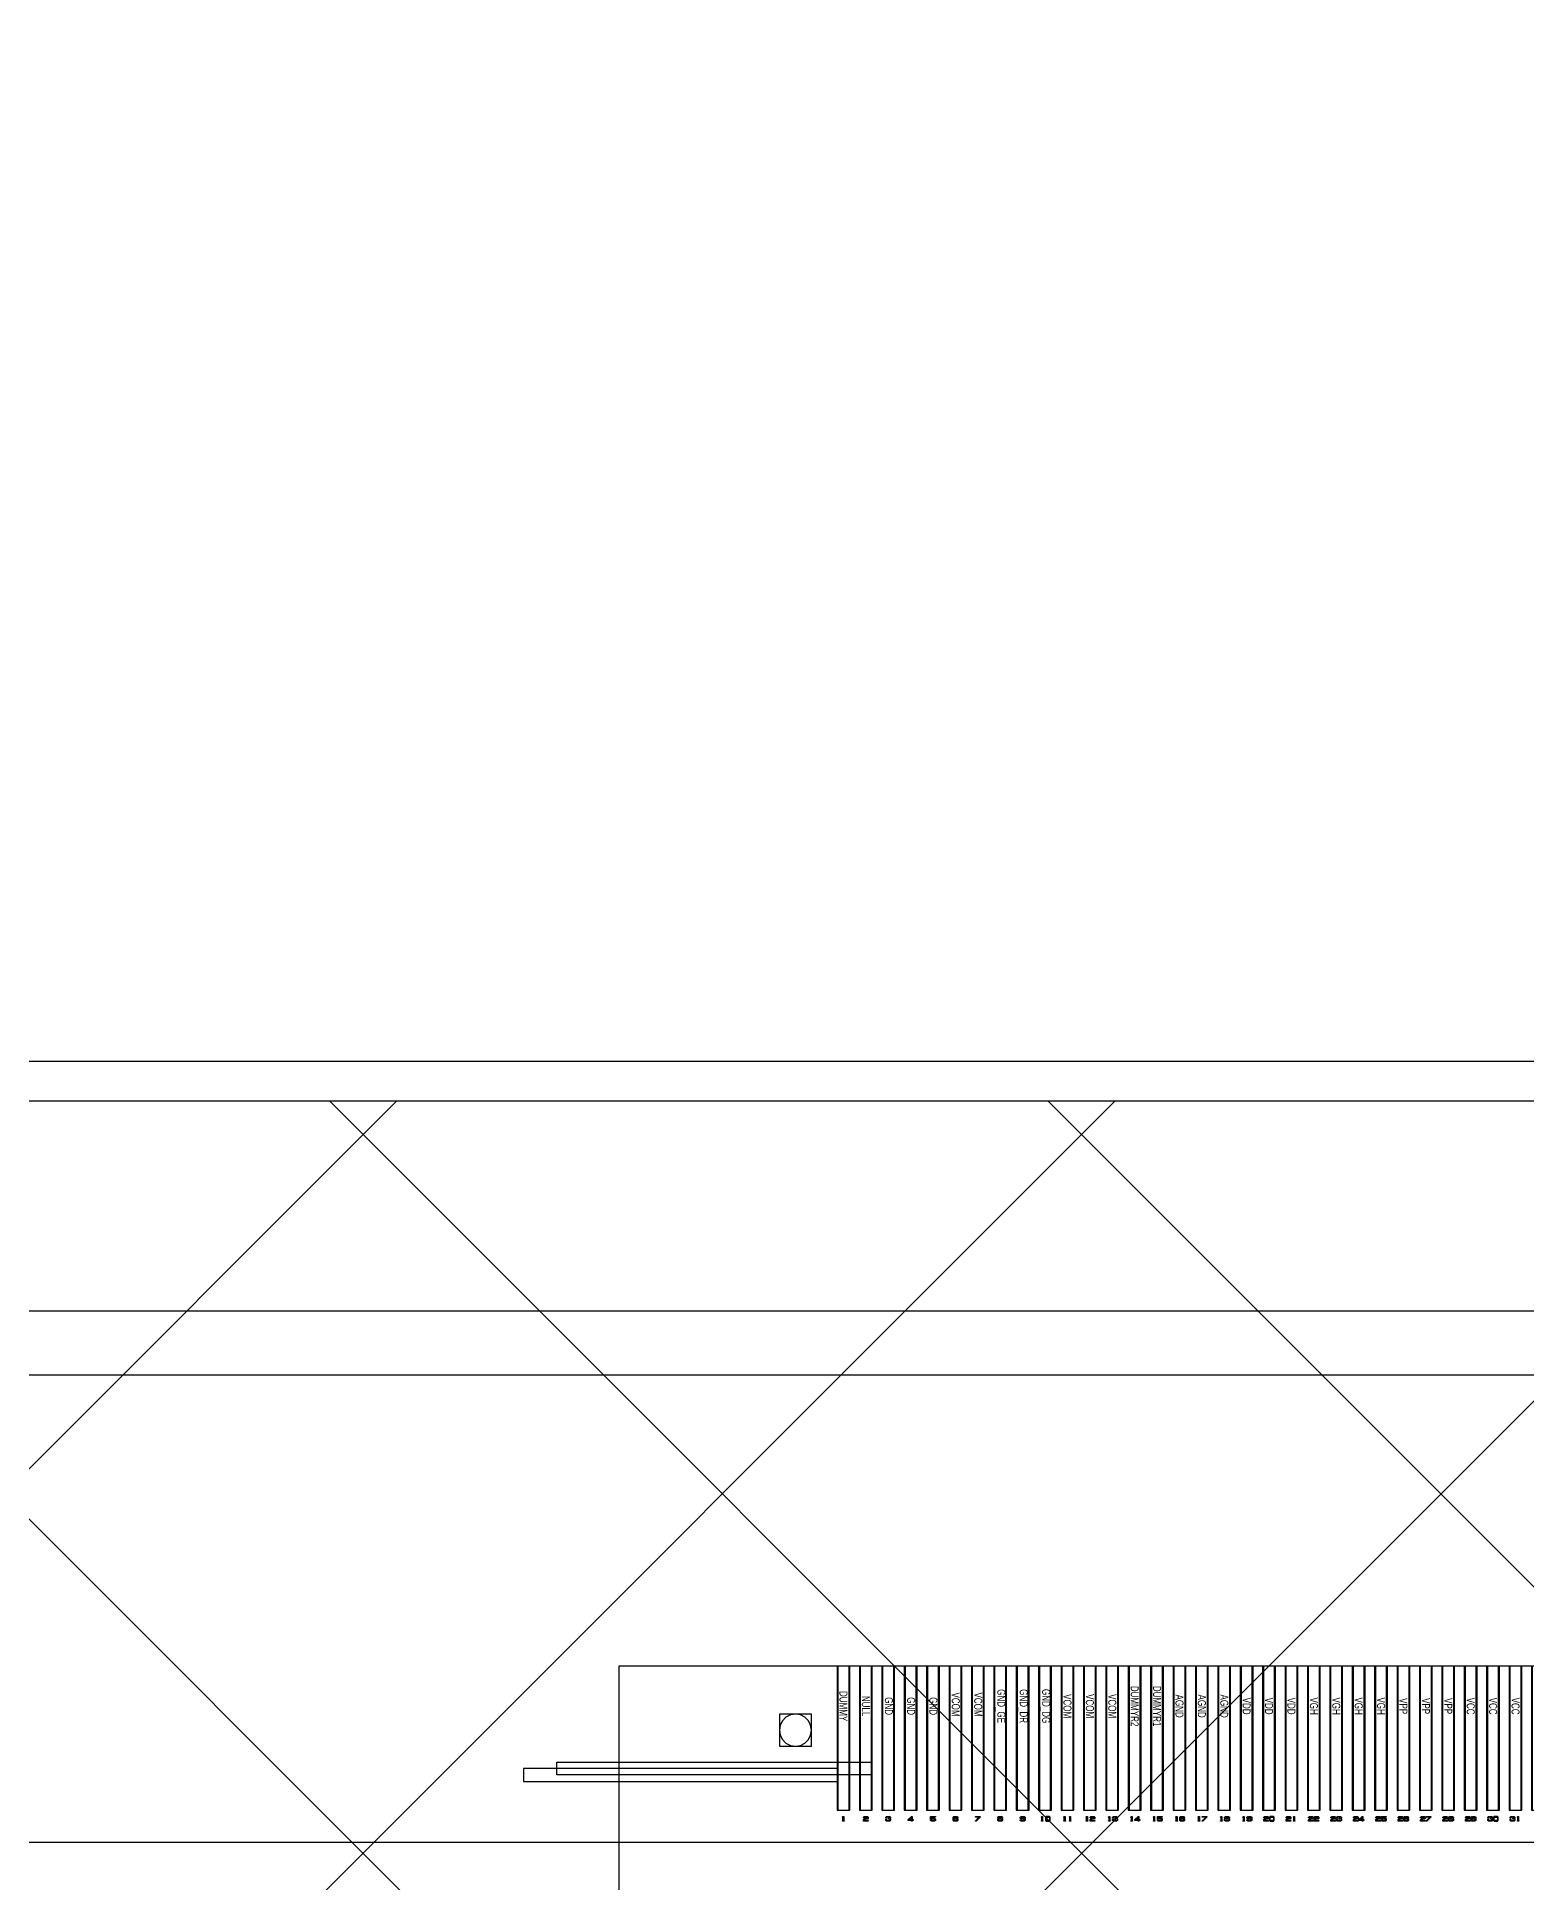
# Model space of a CAD drawing. Header units: millimetres. Extents: x 3586 to 4081, y -4200 to -3856.
# Drawn here: x 3670 to 3679.31, y -3998.64 to -3987.11 of the extents above; entities that cross this region are included whole.
import ezdxf

# ---------------------------------------------------------------- set-up
doc = ezdxf.new("R2010")
doc.units = ezdxf.units.MM
doc.linetypes.add('CENTER2', pattern=[28.575, 19.05, -3.175, 3.175, -3.175])
for name, color, linetype in [('Baseline.drawing', 10, 'Continuous'), ('CF_line.drawing', 12, 'Continuous'), ('CG', 6, 'Continuous'), ('FPC', 30, 'Continuous'), ('GATE.drawing', 13, 'Continuous'), ('L122.drawing', 18, 'Continuous'), ('LCD', 3, 'Continuous'), ('TFT_line.drawing', 11, 'Continuous')]:
    doc.layers.add(name, color=color, linetype=linetype)
doc.styles.add('W0$254', font='simplex', dxfattribs={"width": 0.75})

# ---------------------------------------------------------------- blocks, each defined once
blk = doc.blocks.new('fpc_pad')
at = {"layer": 'TFT_line.drawing'}
blk.add_lwpolyline([(-40, -450), (40, -450), (40, 450), (-40, 450), (-40, -450)], close=True, dxfattribs=at)
blk = doc.blocks.new('*U35')
at = {"color": 2}
blk.add_lwpolyline([(-0.035, -0.45), (0.035, -0.45), (0.035, 0.45), (-0.035, 0.45)], close=True, dxfattribs=at)
blk = doc.blocks.new('*U36')
at = {"color": 0, "linetype": 'ByBlock', "lineweight": -2, "transparency": 16777216}
for p in [(0, 0), (0.14, 0), (0.28, 0), (0.42, 0), (0.56, 0), (0.7, 0), (0.84, 0), (0.98, 0), (1.12, 0), (1.26, 0), (1.4, 0), (1.54, 0), (1.68, 0), (1.82, 0), (1.96, 0), (2.1, 0), (2.24, 0), (2.38, 0), (2.52, 0), (2.66, 0), (2.8, 0), (2.94, 0), (3.08, 0), (3.22, 0), (3.36, 0), (3.5, 0), (3.64, 0), (3.78, 0), (3.92, 0), (4.06, 0), (4.2, 0), (4.34, 0), (4.48, 0), (4.62, 0), (4.76, 0), (4.9, 0), (5.04, 0), (5.18, 0), (5.32, 0), (5.46, 0), (5.6, 0), (5.74, 0), (5.88, 0), (6.02, 0), (6.16, 0), (6.3, 0), (6.44, 0), (6.58, 0), (6.72, 0), (6.86, 0), (7, 0), (7.14, 0), (7.28, 0), (7.42, 0), (7.56, 0), (7.7, 0), (7.84, 0), (7.98, 0), (8.12, 0), (8.26, 0), (8.4, 0), (8.54, 0), (8.68, 0), (8.82, 0), (8.96, 0), (9.1, 0), (9.24, 0), (9.38, 0), (9.52, 0), (9.66, 0), (9.8, 0), (9.94, 0), (10.08, 0), (10.22, 0), (10.36, 0), (10.5, 0), (10.64, 0), (10.78, 0), (10.92, 0), (11.06, 0), (11.2, 0), (11.34, 0), (11.48, 0), (11.62, 0), (11.76, 0), (11.9, 0), (12.04, 0), (12.18, 0), (12.32, 0), (12.46, 0), (12.6, 0), (12.74, 0), (12.88, 0), (13.02, 0), (13.16, 0), (13.3, 0), (13.44, 0), (13.58, 0), (13.72, 0), (13.86, 0), (14, 0), (14.14, 0), (14.28, 0), (14.42, 0), (14.56, 0), (14.7, 0), (14.84, 0), (14.98, 0), (15.12, 0), (15.26, 0), (15.4, 0), (15.54, 0), (15.68, 0), (15.82, 0), (15.96, 0), (16.1, 0), (16.24, 0), (16.38, 0), (16.52, 0), (16.66, 0), (16.8, 0), (16.94, 0), (17.08, 0), (17.22, 0), (17.36, 0), (17.5, 0), (17.64, 0), (17.78, 0), (17.92, 0), (18.06, 0), (18.2, 0), (18.34, 0), (18.48, 0)]:
    blk.add_blockref('*U35', p, dxfattribs=at)
blk = doc.blocks.new('daf')
at = {"color": 6}
blk.add_lwpolyline([(3620.324, -4154.57), (3665.924, -4154.57), (3665.924, -4094.31), (3620.324, -4094.31)], close=True, dxfattribs=at)
at = {"layer": 'Baseline.drawing', "color": 4}
blk.add_lwpolyline([(3621.524, -4153.01), (3664.724, -4153.01), (3664.724, -4095.41), (3621.524, -4095.41), (3621.524, -4153.01)], close=True, dxfattribs=at)
at = {"layer": 'CF_line.drawing', "color": 4}
blk.add_lwpolyline([(3620.024, -4154.97), (3666.224, -4154.97), (3666.224, -4094.01), (3620.024, -4094.01), (3620.024, -4154.97)], close=True, dxfattribs=at)
at = {"layer": 'FPC'}
blk.add_lwpolyline([(3634.059, -4157.47), (3632.094, -4157.47), (3632.094, -4157.39), (3634.059, -4157.39)], close=True, dxfattribs=at)
at = {"layer": 'GATE.drawing', "color": 4}
for points in [[(3633.844, -4157.43), (3631.884, -4157.43), (3631.884, -4157.51), (3633.844, -4157.51), (3633.844, -4157.69), (3633.924, -4157.69), (3633.924, -4156.79), (3633.844, -4156.79), (3633.844, -4157.43)], [(3633.684, -4157.19), (3633.679, -4157.159), (3633.665, -4157.131), (3633.643, -4157.109), (3633.615, -4157.095), (3633.584, -4157.09), (3633.553, -4157.095), (3633.525, -4157.109), (3633.503, -4157.131), (3633.489, -4157.159), (3633.484, -4157.19), (3633.489, -4157.221), (3633.503, -4157.248), (3633.525, -4157.271), (3633.553, -4157.285), (3633.584, -4157.29), (3633.615, -4157.285), (3633.643, -4157.271), (3633.665, -4157.248), (3633.679, -4157.221), (3633.684, -4157.19)]]:
    blk.add_lwpolyline(points, close=True, dxfattribs=at)
at = {"layer": 'L122.drawing', "color": 4}
for points in [[(3633.876, -4157.734), (3633.881, -4157.729), (3633.886, -4157.729), (3633.886, -4157.756), (3633.889, -4157.756), (3633.889, -4157.759), (3633.879, -4157.759), (3633.879, -4157.756), (3633.881, -4157.756), (3633.881, -4157.734), (3633.879, -4157.736), (3633.876, -4157.734)], [(3634.009, -4157.759), (3634.009, -4157.75), (3634.018, -4157.741), (3634.03, -4157.741), (3634.034, -4157.738), (3634.03, -4157.734), (3634.018, -4157.734), (3634.014, -4157.738), (3634.009, -4157.738), (3634.009, -4157.734), (3634.014, -4157.729), (3634.034, -4157.729), (3634.039, -4157.734), (3634.039, -4157.741), (3634.034, -4157.746), (3634.021, -4157.746), (3634.014, -4157.754), (3634.039, -4157.754), (3634.039, -4157.759), (3634.009, -4157.759)], [(3634.149, -4157.754), (3634.149, -4157.746), (3634.154, -4157.746), (3634.154, -4157.75), (3634.158, -4157.754), (3634.17, -4157.754), (3634.174, -4157.75), (3634.17, -4157.746), (3634.165, -4157.746), (3634.165, -4157.741), (3634.17, -4157.741), (3634.174, -4157.738), (3634.17, -4157.734), (3634.158, -4157.734), (3634.154, -4157.738), (3634.154, -4157.741), (3634.149, -4157.741), (3634.149, -4157.734), (3634.154, -4157.729), (3634.174, -4157.729), (3634.179, -4157.734), (3634.179, -4157.741), (3634.176, -4157.744), (3634.179, -4157.746), (3634.179, -4157.754), (3634.174, -4157.759), (3634.154, -4157.759), (3634.149, -4157.754)], [(3634.289, -4157.754), (3634.289, -4157.749), (3634.309, -4157.729), (3634.314, -4157.729), (3634.314, -4157.749), (3634.309, -4157.749), (3634.309, -4157.734), (3634.294, -4157.749), (3634.319, -4157.749), (3634.319, -4157.754), (3634.314, -4157.754), (3634.314, -4157.759), (3634.309, -4157.759), (3634.309, -4157.754), (3634.289, -4157.754)], [(3634.429, -4157.754), (3634.429, -4157.75), (3634.434, -4157.75), (3634.438, -4157.754), (3634.45, -4157.754), (3634.454, -4157.75), (3634.45, -4157.746), (3634.429, -4157.746), (3634.429, -4157.729), (3634.459, -4157.729), (3634.459, -4157.734), (3634.434, -4157.734), (3634.434, -4157.741), (3634.454, -4157.741), (3634.459, -4157.746), (3634.459, -4157.754), (3634.454, -4157.759), (3634.434, -4157.759), (3634.429, -4157.754)], [(3634.569, -4157.754), (3634.569, -4157.734), (3634.574, -4157.729), (3634.594, -4157.729), (3634.599, -4157.734), (3634.599, -4157.738), (3634.594, -4157.738), (3634.59, -4157.734), (3634.578, -4157.734), (3634.574, -4157.738), (3634.574, -4157.75), (3634.578, -4157.754), (3634.59, -4157.754), (3634.594, -4157.75), (3634.59, -4157.746), (3634.574, -4157.746), (3634.574, -4157.741), (3634.594, -4157.741), (3634.599, -4157.746), (3634.599, -4157.754), (3634.594, -4157.759), (3634.574, -4157.759), (3634.569, -4157.754)], [(3634.709, -4157.759), (3634.709, -4157.756), (3634.731, -4157.734), (3634.709, -4157.734), (3634.709, -4157.729), (3634.739, -4157.729), (3634.739, -4157.734), (3634.714, -4157.759), (3634.709, -4157.759)], [(3634.849, -4157.754), (3634.849, -4157.746), (3634.851, -4157.744), (3634.849, -4157.741), (3634.849, -4157.734), (3634.854, -4157.729), (3634.874, -4157.729), (3634.879, -4157.734), (3634.879, -4157.738), (3634.874, -4157.738), (3634.87, -4157.734), (3634.858, -4157.734), (3634.854, -4157.738), (3634.858, -4157.741), (3634.87, -4157.741), (3634.874, -4157.738), (3634.879, -4157.738), (3634.879, -4157.741), (3634.876, -4157.744), (3634.879, -4157.746), (3634.879, -4157.75), (3634.874, -4157.75), (3634.87, -4157.746), (3634.858, -4157.746), (3634.854, -4157.75), (3634.858, -4157.754), (3634.87, -4157.754), (3634.874, -4157.75), (3634.879, -4157.75), (3634.879, -4157.754), (3634.874, -4157.759), (3634.854, -4157.759), (3634.849, -4157.754)], [(3634.989, -4157.754), (3634.989, -4157.75), (3634.994, -4157.75), (3634.998, -4157.754), (3635.01, -4157.754), (3635.014, -4157.75), (3635.014, -4157.746), (3634.994, -4157.746), (3634.989, -4157.741), (3634.989, -4157.734), (3634.994, -4157.729), (3635.014, -4157.729), (3635.019, -4157.734), (3635.019, -4157.738), (3635.014, -4157.738), (3635.01, -4157.734), (3634.998, -4157.734), (3634.994, -4157.738), (3634.998, -4157.741), (3635.01, -4157.741), (3635.014, -4157.738), (3635.019, -4157.738), (3635.019, -4157.754), (3635.014, -4157.759), (3634.994, -4157.759), (3634.989, -4157.754)], [(3635.119, -4157.734), (3635.124, -4157.729), (3635.129, -4157.729), (3635.129, -4157.756), (3635.131, -4157.756), (3635.131, -4157.759), (3635.121, -4157.759), (3635.121, -4157.756), (3635.124, -4157.756), (3635.124, -4157.734), (3635.121, -4157.736), (3635.119, -4157.734)], [(3635.151, -4157.759), (3635.171, -4157.759), (3635.176, -4157.754), (3635.176, -4157.734), (3635.171, -4157.729), (3635.151, -4157.729), (3635.146, -4157.734), (3635.146, -4157.754), (3635.151, -4157.759), (3635.151, -4157.736), (3635.154, -4157.734), (3635.169, -4157.734), (3635.171, -4157.736), (3635.171, -4157.751), (3635.169, -4157.754), (3635.154, -4157.754), (3635.151, -4157.751), (3635.151, -4157.759)], [(3635.259, -4157.734), (3635.264, -4157.729), (3635.269, -4157.729), (3635.269, -4157.756), (3635.271, -4157.756), (3635.271, -4157.759), (3635.261, -4157.759), (3635.261, -4157.756), (3635.264, -4157.756), (3635.264, -4157.734), (3635.261, -4157.736), (3635.259, -4157.734)], [(3635.294, -4157.734), (3635.299, -4157.729), (3635.304, -4157.729), (3635.304, -4157.756), (3635.306, -4157.756), (3635.306, -4157.759), (3635.296, -4157.759), (3635.296, -4157.756), (3635.299, -4157.756), (3635.299, -4157.734), (3635.296, -4157.736), (3635.294, -4157.734)], [(3635.399, -4157.734), (3635.404, -4157.729), (3635.409, -4157.729), (3635.409, -4157.756), (3635.411, -4157.756), (3635.411, -4157.759), (3635.401, -4157.759), (3635.401, -4157.756), (3635.404, -4157.756), (3635.404, -4157.734), (3635.401, -4157.736), (3635.399, -4157.734)], [(3635.426, -4157.759), (3635.426, -4157.75), (3635.435, -4157.741), (3635.448, -4157.741), (3635.451, -4157.738), (3635.448, -4157.734), (3635.435, -4157.734), (3635.431, -4157.738), (3635.426, -4157.738), (3635.426, -4157.734), (3635.431, -4157.729), (3635.451, -4157.729), (3635.456, -4157.734), (3635.456, -4157.741), (3635.451, -4157.746), (3635.439, -4157.746), (3635.431, -4157.754), (3635.456, -4157.754), (3635.456, -4157.759), (3635.426, -4157.759)], [(3635.539, -4157.734), (3635.544, -4157.729), (3635.549, -4157.729), (3635.549, -4157.756), (3635.551, -4157.756), (3635.551, -4157.759), (3635.541, -4157.759), (3635.541, -4157.756), (3635.544, -4157.756), (3635.544, -4157.734), (3635.541, -4157.736), (3635.539, -4157.734)], [(3635.566, -4157.754), (3635.566, -4157.746), (3635.571, -4157.746), (3635.571, -4157.75), (3635.575, -4157.754), (3635.588, -4157.754), (3635.591, -4157.75), (3635.588, -4157.746), (3635.583, -4157.746), (3635.583, -4157.741), (3635.588, -4157.741), (3635.591, -4157.738), (3635.588, -4157.734), (3635.575, -4157.734), (3635.571, -4157.738), (3635.571, -4157.741), (3635.566, -4157.741), (3635.566, -4157.734), (3635.571, -4157.729), (3635.591, -4157.729), (3635.596, -4157.734), (3635.596, -4157.741), (3635.594, -4157.744), (3635.596, -4157.746), (3635.596, -4157.754), (3635.591, -4157.759), (3635.571, -4157.759), (3635.566, -4157.754)], [(3635.679, -4157.734), (3635.684, -4157.729), (3635.689, -4157.729), (3635.689, -4157.756), (3635.691, -4157.756), (3635.691, -4157.759), (3635.681, -4157.759), (3635.681, -4157.756), (3635.684, -4157.756), (3635.684, -4157.734), (3635.681, -4157.736), (3635.679, -4157.734)], [(3635.706, -4157.754), (3635.706, -4157.749), (3635.726, -4157.729), (3635.731, -4157.729), (3635.731, -4157.749), (3635.726, -4157.749), (3635.726, -4157.734), (3635.711, -4157.749), (3635.736, -4157.749), (3635.736, -4157.754), (3635.731, -4157.754), (3635.731, -4157.759), (3635.726, -4157.759), (3635.726, -4157.754), (3635.706, -4157.754)], [(3635.819, -4157.734), (3635.824, -4157.729), (3635.829, -4157.729), (3635.829, -4157.756), (3635.831, -4157.756), (3635.831, -4157.759), (3635.821, -4157.759), (3635.821, -4157.756), (3635.824, -4157.756), (3635.824, -4157.734), (3635.821, -4157.736), (3635.819, -4157.734)], [(3635.846, -4157.754), (3635.846, -4157.75), (3635.851, -4157.75), (3635.855, -4157.754), (3635.868, -4157.754), (3635.871, -4157.75), (3635.868, -4157.746), (3635.846, -4157.746), (3635.846, -4157.729), (3635.876, -4157.729), (3635.876, -4157.734), (3635.851, -4157.734), (3635.851, -4157.741), (3635.871, -4157.741), (3635.876, -4157.746), (3635.876, -4157.754), (3635.871, -4157.759), (3635.851, -4157.759), (3635.846, -4157.754)], [(3635.959, -4157.734), (3635.964, -4157.729), (3635.969, -4157.729), (3635.969, -4157.756), (3635.971, -4157.756), (3635.971, -4157.759), (3635.961, -4157.759), (3635.961, -4157.756), (3635.964, -4157.756), (3635.964, -4157.734), (3635.961, -4157.736), (3635.959, -4157.734)], [(3635.986, -4157.754), (3635.986, -4157.734), (3635.991, -4157.729), (3636.011, -4157.729), (3636.016, -4157.734), (3636.016, -4157.738), (3636.011, -4157.738), (3636.008, -4157.734), (3635.995, -4157.734), (3635.991, -4157.738), (3635.991, -4157.75), (3635.995, -4157.754), (3636.008, -4157.754), (3636.011, -4157.75), (3636.008, -4157.746), (3635.991, -4157.746), (3635.991, -4157.741), (3636.011, -4157.741), (3636.016, -4157.746), (3636.016, -4157.754), (3636.011, -4157.759), (3635.991, -4157.759), (3635.986, -4157.754)], [(3636.099, -4157.734), (3636.104, -4157.729), (3636.109, -4157.729), (3636.109, -4157.756), (3636.111, -4157.756), (3636.111, -4157.759), (3636.101, -4157.759), (3636.101, -4157.756), (3636.104, -4157.756), (3636.104, -4157.734), (3636.101, -4157.736), (3636.099, -4157.734)], [(3636.126, -4157.759), (3636.126, -4157.756), (3636.149, -4157.734), (3636.126, -4157.734), (3636.126, -4157.729), (3636.156, -4157.729), (3636.156, -4157.734), (3636.131, -4157.759), (3636.126, -4157.759)], [(3636.239, -4157.734), (3636.244, -4157.729), (3636.249, -4157.729), (3636.249, -4157.756), (3636.251, -4157.756), (3636.251, -4157.759), (3636.241, -4157.759), (3636.241, -4157.756), (3636.244, -4157.756), (3636.244, -4157.734), (3636.241, -4157.736), (3636.239, -4157.734)], [(3636.266, -4157.754), (3636.266, -4157.746), (3636.269, -4157.744), (3636.266, -4157.741), (3636.266, -4157.734), (3636.271, -4157.729), (3636.291, -4157.729), (3636.296, -4157.734), (3636.296, -4157.738), (3636.291, -4157.738), (3636.288, -4157.734), (3636.275, -4157.734), (3636.271, -4157.738), (3636.275, -4157.741), (3636.288, -4157.741), (3636.291, -4157.738), (3636.296, -4157.738), (3636.296, -4157.741), (3636.294, -4157.744), (3636.296, -4157.746), (3636.296, -4157.75), (3636.291, -4157.75), (3636.288, -4157.746), (3636.275, -4157.746), (3636.271, -4157.75), (3636.275, -4157.754), (3636.288, -4157.754), (3636.291, -4157.75), (3636.296, -4157.75), (3636.296, -4157.754), (3636.291, -4157.759), (3636.271, -4157.759), (3636.266, -4157.754)], [(3636.379, -4157.734), (3636.384, -4157.729), (3636.389, -4157.729), (3636.389, -4157.756), (3636.391, -4157.756), (3636.391, -4157.759), (3636.381, -4157.759), (3636.381, -4157.756), (3636.384, -4157.756), (3636.384, -4157.734), (3636.381, -4157.736), (3636.379, -4157.734)], [(3636.406, -4157.754), (3636.406, -4157.75), (3636.411, -4157.75), (3636.415, -4157.754), (3636.428, -4157.754), (3636.431, -4157.75), (3636.431, -4157.746), (3636.411, -4157.746), (3636.406, -4157.741), (3636.406, -4157.734), (3636.411, -4157.729), (3636.431, -4157.729), (3636.436, -4157.734), (3636.436, -4157.738), (3636.431, -4157.738), (3636.428, -4157.734), (3636.415, -4157.734), (3636.411, -4157.738), (3636.415, -4157.741), (3636.428, -4157.741), (3636.431, -4157.738), (3636.436, -4157.738), (3636.436, -4157.754), (3636.431, -4157.759), (3636.411, -4157.759), (3636.406, -4157.754)], [(3636.511, -4157.759), (3636.511, -4157.75), (3636.52, -4157.741), (3636.533, -4157.741), (3636.536, -4157.738), (3636.533, -4157.734), (3636.52, -4157.734), (3636.516, -4157.738), (3636.511, -4157.738), (3636.511, -4157.734), (3636.516, -4157.729), (3636.536, -4157.729), (3636.541, -4157.734), (3636.541, -4157.741), (3636.536, -4157.746), (3636.524, -4157.746), (3636.516, -4157.754), (3636.541, -4157.754), (3636.541, -4157.759), (3636.511, -4157.759)], [(3636.551, -4157.759), (3636.571, -4157.759), (3636.576, -4157.754), (3636.576, -4157.734), (3636.571, -4157.729), (3636.551, -4157.729), (3636.546, -4157.734), (3636.546, -4157.754), (3636.551, -4157.759), (3636.551, -4157.736), (3636.554, -4157.734), (3636.569, -4157.734), (3636.571, -4157.736), (3636.571, -4157.751), (3636.569, -4157.754), (3636.554, -4157.754), (3636.551, -4157.751), (3636.551, -4157.759)], [(3636.651, -4157.759), (3636.651, -4157.75), (3636.66, -4157.741), (3636.673, -4157.741), (3636.676, -4157.738), (3636.673, -4157.734), (3636.66, -4157.734), (3636.656, -4157.738), (3636.651, -4157.738), (3636.651, -4157.734), (3636.656, -4157.729), (3636.676, -4157.729), (3636.681, -4157.734), (3636.681, -4157.741), (3636.676, -4157.746), (3636.664, -4157.746), (3636.656, -4157.754), (3636.681, -4157.754), (3636.681, -4157.759), (3636.651, -4157.759)], [(3636.694, -4157.734), (3636.699, -4157.729), (3636.704, -4157.729), (3636.704, -4157.756), (3636.706, -4157.756), (3636.706, -4157.759), (3636.696, -4157.759), (3636.696, -4157.756), (3636.699, -4157.756), (3636.699, -4157.734), (3636.696, -4157.736), (3636.694, -4157.734)], [(3636.791, -4157.759), (3636.791, -4157.75), (3636.8, -4157.741), (3636.813, -4157.741), (3636.816, -4157.738), (3636.813, -4157.734), (3636.8, -4157.734), (3636.796, -4157.738), (3636.791, -4157.738), (3636.791, -4157.734), (3636.796, -4157.729), (3636.816, -4157.729), (3636.821, -4157.734), (3636.821, -4157.741), (3636.816, -4157.746), (3636.804, -4157.746), (3636.796, -4157.754), (3636.821, -4157.754), (3636.821, -4157.759), (3636.791, -4157.759)], [(3636.826, -4157.759), (3636.826, -4157.75), (3636.835, -4157.741), (3636.848, -4157.741), (3636.851, -4157.738), (3636.848, -4157.734), (3636.835, -4157.734), (3636.831, -4157.738), (3636.826, -4157.738), (3636.826, -4157.734), (3636.831, -4157.729), (3636.851, -4157.729), (3636.856, -4157.734), (3636.856, -4157.741), (3636.851, -4157.746), (3636.839, -4157.746), (3636.831, -4157.754), (3636.856, -4157.754), (3636.856, -4157.759), (3636.826, -4157.759)], [(3636.931, -4157.759), (3636.931, -4157.75), (3636.94, -4157.741), (3636.953, -4157.741), (3636.956, -4157.738), (3636.953, -4157.734), (3636.94, -4157.734), (3636.936, -4157.738), (3636.931, -4157.738), (3636.931, -4157.734), (3636.936, -4157.729), (3636.956, -4157.729), (3636.961, -4157.734), (3636.961, -4157.741), (3636.956, -4157.746), (3636.944, -4157.746), (3636.936, -4157.754), (3636.961, -4157.754), (3636.961, -4157.759), (3636.931, -4157.759)], [(3636.966, -4157.754), (3636.966, -4157.746), (3636.971, -4157.746), (3636.971, -4157.75), (3636.975, -4157.754), (3636.988, -4157.754), (3636.991, -4157.75), (3636.988, -4157.746), (3636.983, -4157.746), (3636.983, -4157.741), (3636.988, -4157.741), (3636.991, -4157.738), (3636.988, -4157.734), (3636.975, -4157.734), (3636.971, -4157.738), (3636.971, -4157.741), (3636.966, -4157.741), (3636.966, -4157.734), (3636.971, -4157.729), (3636.991, -4157.729), (3636.996, -4157.734), (3636.996, -4157.741), (3636.994, -4157.744), (3636.996, -4157.746), (3636.996, -4157.754), (3636.991, -4157.759), (3636.971, -4157.759), (3636.966, -4157.754)], [(3637.071, -4157.759), (3637.071, -4157.75), (3637.08, -4157.741), (3637.093, -4157.741), (3637.096, -4157.738), (3637.093, -4157.734), (3637.08, -4157.734), (3637.076, -4157.738), (3637.071, -4157.738), (3637.071, -4157.734), (3637.076, -4157.729), (3637.096, -4157.729), (3637.101, -4157.734), (3637.101, -4157.741), (3637.096, -4157.746), (3637.084, -4157.746), (3637.076, -4157.754), (3637.101, -4157.754), (3637.101, -4157.759), (3637.071, -4157.759)], [(3637.106, -4157.754), (3637.106, -4157.749), (3637.126, -4157.729), (3637.131, -4157.729), (3637.131, -4157.749), (3637.126, -4157.749), (3637.126, -4157.734), (3637.111, -4157.749), (3637.136, -4157.749), (3637.136, -4157.754), (3637.131, -4157.754), (3637.131, -4157.759), (3637.126, -4157.759), (3637.126, -4157.754), (3637.106, -4157.754)], [(3637.211, -4157.759), (3637.211, -4157.75), (3637.22, -4157.741), (3637.233, -4157.741), (3637.236, -4157.738), (3637.233, -4157.734), (3637.22, -4157.734), (3637.216, -4157.738), (3637.211, -4157.738), (3637.211, -4157.734), (3637.216, -4157.729), (3637.236, -4157.729), (3637.241, -4157.734), (3637.241, -4157.741), (3637.236, -4157.746), (3637.224, -4157.746), (3637.216, -4157.754), (3637.241, -4157.754), (3637.241, -4157.759), (3637.211, -4157.759)], [(3637.246, -4157.754), (3637.246, -4157.75), (3637.251, -4157.75), (3637.255, -4157.754), (3637.268, -4157.754), (3637.271, -4157.75), (3637.268, -4157.746), (3637.246, -4157.746), (3637.246, -4157.729), (3637.276, -4157.729), (3637.276, -4157.734), (3637.251, -4157.734), (3637.251, -4157.741), (3637.271, -4157.741), (3637.276, -4157.746), (3637.276, -4157.754), (3637.271, -4157.759), (3637.251, -4157.759), (3637.246, -4157.754)], [(3637.351, -4157.759), (3637.351, -4157.75), (3637.36, -4157.741), (3637.373, -4157.741), (3637.376, -4157.738), (3637.373, -4157.734), (3637.36, -4157.734), (3637.356, -4157.738), (3637.351, -4157.738), (3637.351, -4157.734), (3637.356, -4157.729), (3637.376, -4157.729), (3637.381, -4157.734), (3637.381, -4157.741), (3637.376, -4157.746), (3637.364, -4157.746), (3637.356, -4157.754), (3637.381, -4157.754), (3637.381, -4157.759), (3637.351, -4157.759)], [(3637.386, -4157.754), (3637.386, -4157.734), (3637.391, -4157.729), (3637.411, -4157.729), (3637.416, -4157.734), (3637.416, -4157.738), (3637.411, -4157.738), (3637.408, -4157.734), (3637.395, -4157.734), (3637.391, -4157.738), (3637.391, -4157.75), (3637.395, -4157.754), (3637.408, -4157.754), (3637.411, -4157.75), (3637.408, -4157.746), (3637.391, -4157.746), (3637.391, -4157.741), (3637.411, -4157.741), (3637.416, -4157.746), (3637.416, -4157.754), (3637.411, -4157.759), (3637.391, -4157.759), (3637.386, -4157.754)], [(3637.491, -4157.759), (3637.491, -4157.75), (3637.5, -4157.741), (3637.513, -4157.741), (3637.516, -4157.738), (3637.513, -4157.734), (3637.5, -4157.734), (3637.496, -4157.738), (3637.491, -4157.738), (3637.491, -4157.734), (3637.496, -4157.729), (3637.516, -4157.729), (3637.521, -4157.734), (3637.521, -4157.741), (3637.516, -4157.746), (3637.504, -4157.746), (3637.496, -4157.754), (3637.521, -4157.754), (3637.521, -4157.759), (3637.491, -4157.759)], [(3637.526, -4157.759), (3637.526, -4157.756), (3637.549, -4157.734), (3637.526, -4157.734), (3637.526, -4157.729), (3637.556, -4157.729), (3637.556, -4157.734), (3637.531, -4157.759), (3637.526, -4157.759)], [(3637.631, -4157.759), (3637.631, -4157.75), (3637.64, -4157.741), (3637.653, -4157.741), (3637.656, -4157.738), (3637.653, -4157.734), (3637.64, -4157.734), (3637.636, -4157.738), (3637.631, -4157.738), (3637.631, -4157.734), (3637.636, -4157.729), (3637.656, -4157.729), (3637.661, -4157.734), (3637.661, -4157.741), (3637.656, -4157.746), (3637.644, -4157.746), (3637.636, -4157.754), (3637.661, -4157.754), (3637.661, -4157.759), (3637.631, -4157.759)], [(3637.666, -4157.754), (3637.666, -4157.746), (3637.669, -4157.744), (3637.666, -4157.741), (3637.666, -4157.734), (3637.671, -4157.729), (3637.691, -4157.729), (3637.696, -4157.734), (3637.696, -4157.738), (3637.691, -4157.738), (3637.688, -4157.734), (3637.675, -4157.734), (3637.671, -4157.738), (3637.675, -4157.741), (3637.688, -4157.741), (3637.691, -4157.738), (3637.696, -4157.738), (3637.696, -4157.741), (3637.694, -4157.744), (3637.696, -4157.746), (3637.696, -4157.75), (3637.691, -4157.75), (3637.688, -4157.746), (3637.675, -4157.746), (3637.671, -4157.75), (3637.675, -4157.754), (3637.688, -4157.754), (3637.691, -4157.75), (3637.696, -4157.75), (3637.696, -4157.754), (3637.691, -4157.759), (3637.671, -4157.759), (3637.666, -4157.754)], [(3637.771, -4157.759), (3637.771, -4157.75), (3637.78, -4157.741), (3637.793, -4157.741), (3637.796, -4157.738), (3637.793, -4157.734), (3637.78, -4157.734), (3637.776, -4157.738), (3637.771, -4157.738), (3637.771, -4157.734), (3637.776, -4157.729), (3637.796, -4157.729), (3637.801, -4157.734), (3637.801, -4157.741), (3637.796, -4157.746), (3637.784, -4157.746), (3637.776, -4157.754), (3637.801, -4157.754), (3637.801, -4157.759), (3637.771, -4157.759)], [(3637.806, -4157.754), (3637.806, -4157.75), (3637.811, -4157.75), (3637.815, -4157.754), (3637.828, -4157.754), (3637.831, -4157.75), (3637.831, -4157.746), (3637.811, -4157.746), (3637.806, -4157.741), (3637.806, -4157.734), (3637.811, -4157.729), (3637.831, -4157.729), (3637.836, -4157.734), (3637.836, -4157.738), (3637.831, -4157.738), (3637.828, -4157.734), (3637.815, -4157.734), (3637.811, -4157.738), (3637.815, -4157.741), (3637.828, -4157.741), (3637.831, -4157.738), (3637.836, -4157.738), (3637.836, -4157.754), (3637.831, -4157.759), (3637.811, -4157.759), (3637.806, -4157.754)], [(3637.911, -4157.754), (3637.911, -4157.746), (3637.916, -4157.746), (3637.916, -4157.75), (3637.92, -4157.754), (3637.933, -4157.754), (3637.936, -4157.75), (3637.933, -4157.746), (3637.928, -4157.746), (3637.928, -4157.741), (3637.933, -4157.741), (3637.936, -4157.738), (3637.933, -4157.734), (3637.92, -4157.734), (3637.916, -4157.738), (3637.916, -4157.741), (3637.911, -4157.741), (3637.911, -4157.734), (3637.916, -4157.729), (3637.936, -4157.729), (3637.941, -4157.734), (3637.941, -4157.741), (3637.939, -4157.744), (3637.941, -4157.746), (3637.941, -4157.754), (3637.936, -4157.759), (3637.916, -4157.759), (3637.911, -4157.754)], [(3637.951, -4157.759), (3637.971, -4157.759), (3637.976, -4157.754), (3637.976, -4157.734), (3637.971, -4157.729), (3637.951, -4157.729), (3637.946, -4157.734), (3637.946, -4157.754), (3637.951, -4157.759), (3637.951, -4157.736), (3637.954, -4157.734), (3637.969, -4157.734), (3637.971, -4157.736), (3637.971, -4157.751), (3637.969, -4157.754), (3637.954, -4157.754), (3637.951, -4157.751), (3637.951, -4157.759)], [(3638.051, -4157.754), (3638.051, -4157.746), (3638.056, -4157.746), (3638.056, -4157.75), (3638.06, -4157.754), (3638.073, -4157.754), (3638.076, -4157.75), (3638.073, -4157.746), (3638.068, -4157.746), (3638.068, -4157.741), (3638.073, -4157.741), (3638.076, -4157.738), (3638.073, -4157.734), (3638.06, -4157.734), (3638.056, -4157.738), (3638.056, -4157.741), (3638.051, -4157.741), (3638.051, -4157.734), (3638.056, -4157.729), (3638.076, -4157.729), (3638.081, -4157.734), (3638.081, -4157.741), (3638.079, -4157.744), (3638.081, -4157.746), (3638.081, -4157.754), (3638.076, -4157.759), (3638.056, -4157.759), (3638.051, -4157.754)], [(3638.094, -4157.734), (3638.099, -4157.729), (3638.104, -4157.729), (3638.104, -4157.756), (3638.106, -4157.756), (3638.106, -4157.759), (3638.096, -4157.759), (3638.096, -4157.756), (3638.099, -4157.756), (3638.099, -4157.734), (3638.096, -4157.736), (3638.094, -4157.734)]]:
    blk.add_lwpolyline(points, close=True, dxfattribs=at)
at = {"layer": 'TFT_line.drawing', "color": 4}
for points in [[(3620.024, -4157.89), (3666.224, -4157.89), (3666.224, -4094.01), (3620.024, -4094.01), (3620.024, -4157.89)], [(3633.844, -4157.69), (3633.924, -4157.69), (3633.924, -4156.79), (3633.844, -4156.79), (3633.844, -4157.69)], [(3633.984, -4157.69), (3634.064, -4157.69), (3634.064, -4156.79), (3633.984, -4156.79), (3633.984, -4157.69)], [(3633.484, -4157.29), (3633.684, -4157.29), (3633.684, -4157.09), (3633.484, -4157.09), (3633.484, -4157.29)]]:
    blk.add_lwpolyline(points, close=True, dxfattribs=at)
at = {"color": 30}
blk.add_blockref('*U36', (3633.884, -4157.24), dxfattribs=at)
at = {"color": 4, "xscale": 0.001, "yscale": 0.001, "zscale": 0.001}
blk.add_blockref('fpc_pad', (3634.164, -4157.24), dxfattribs=at)
at = {"color": 4, "xscale": 0.001, "yscale": 0.001, "zscale": 0.001, "row_count": 1, "column_count": 128, "row_spacing": 0.901, "column_spacing": 0.14}
blk.add_blockref('fpc_pad', (3634.304, -4157.24), dxfattribs=at)
at = {"layer": 'L122.drawing', "color": 4, "char_height": 0.05, "attachment_point": 5, "rotation": 270, "style": 'W0$254'}
for s, insert, width in [('{\\froman|b0|i0|c0|p49;GND_GE}', (3634.864, -4157.04), 0.30477), ('{\\froman|b0|i0|c0|p49;GND_DR}', (3635.004, -4157.04), 0.30477), ('{\\froman|b0|i0|c0|p49;GND_DG}', (3635.144, -4157.04), 0.30715), ('{\\froman|b0|i0|c0|p49;DUMMYR2}', (3635.704, -4157.04), 0.37858), ('{\\froman|b0|i0|c0|p49;DUMMYR1}', (3635.844, -4157.04), 0.37858), ('{\\froman|b0|i0|c0|p49;DUMMY}', (3633.884, -4157.04), 0.27858), ('{\\froman|b0|i0|c0|p49;NULL}', (3634.024, -4157.04), 0.19763), ('{\\froman|b0|i0|c0|p49;GND}', (3634.168, -4157.04), 0.16191), ('{\\froman|b0|i0|c0|p49;GND}', (3634.307, -4157.04), 0.16191), ('{\\froman|b0|i0|c0|p49;GND}', (3634.446, -4157.04), 0.16191), ('{\\froman|b0|i0|c0|p49;VCOM}', (3634.586, -4157.03), 0.20953), ('{\\froman|b0|i0|c0|p49;VCOM}', (3634.726, -4157.03), 0.20953), ('{\\froman|b0|i0|c0|p49;VCOM}', (3635.284, -4157.04), 0.20953), ('{\\froman|b0|i0|c0|p49;VCOM}', (3635.424, -4157.04), 0.20953), ('{\\froman|b0|i0|c0|p49;VCOM}', (3635.564, -4157.04), 0.20953), ('{\\froman|b0|i0|c0|p49;AGND}', (3635.984, -4157.04), 0.20953), ('{\\froman|b0|i0|c0|p49;AGND}', (3636.124, -4157.04), 0.20953), ('{\\froman|b0|i0|c0|p49;AGND}', (3636.264, -4157.04), 0.20953), ('{\\froman|b0|i0|c0|p49;VDD}', (3636.404, -4157.04), 0.15239), ('{\\froman|b0|i0|c0|p49;VDD}', (3636.544, -4157.04), 0.15239), ('{\\froman|b0|i0|c0|p49;VDD}', (3636.684, -4157.04), 0.15239), ('{\\froman|b0|i0|c0|p49;VGH}', (3636.824, -4157.04), 0.15953), ('{\\froman|b0|i0|c0|p49;VGH}', (3636.964, -4157.04), 0.15953), ('{\\froman|b0|i0|c0|p49;VGH}', (3637.104, -4157.04), 0.15953), ('{\\froman|b0|i0|c0|p49;VGH}', (3637.244, -4157.04), 0.15953), ('{\\froman|b0|i0|c0|p49;VPP}', (3637.384, -4157.04), 0.15239), ('{\\froman|b0|i0|c0|p49;VPP}', (3637.524, -4157.04), 0.15239), ('{\\froman|b0|i0|c0|p49;VPP}', (3637.664, -4157.04), 0.15239), ('{\\froman|b0|i0|c0|p49;VCC}', (3637.804, -4157.04), 0.14763), ('{\\froman|b0|i0|c0|p49;VCC}', (3637.944, -4157.04), 0.14763), ('{\\froman|b0|i0|c0|p49;VCC}', (3638.084, -4157.04), 0.14763)]:
    blk.add_mtext(s, dxfattribs=dict(at, insert=insert, width=width))

msp = doc.modelspace()

# ---------------------------------------------------------------- hatches: boundary and pattern name
at = {"layer": 'CG', "true_color": 0x000000}
h = msp.add_hatch(dxfattribs=at)
h.set_pattern_fill('ANSI37,_O', color=18)
h.set_pattern_definition([(45, (-717.0598, 0), (-2.245064, 2.245064), []), (135, (-717.0598, 0), (-2.245064, -2.245064), [])])
h.paths.add_polyline_path([(3662.434, -3935.658), (3706.134, -3935.658), (3706.134, -3993.758), (3662.434, -3993.758)], flags=16)
edge = h.paths.add_edge_path()
edge.add_line((3656.934, -3925.768), (3711.634, -3925.768))
edge.add_arc((3711.634, -3928.768), 3, 0, 90, ccw=False)
edge.add_line((3714.634, -3928.768), (3714.634, -4000.648))
edge.add_arc((3711.634, -4000.648), 3, -90, 0, ccw=False)
edge.add_line((3711.634, -4003.648), (3656.934, -4003.648))
edge.add_arc((3656.934, -4000.648), 3, 180, 270, ccw=False)
edge.add_line((3653.934, -4000.648), (3653.934, -3928.768))
edge.add_arc((3656.934, -3928.768), 3, 90, 180, ccw=False)

# ---------------------------------------------------------------- linework, layer by layer
at = {"layer": 'CG'}
msp.add_lwpolyline([(3662.434, -3935.658), (3706.134, -3935.658), (3706.134, -3993.758), (3662.434, -3993.758)], close=True, dxfattribs=at)
at = {"layer": 'FPC'}
msp.add_lwpolyline([(3673.641, -4012.936, 0.414214), (3674.641, -4013.936), (3677.036, -4013.936), (3677.036, -4013.936, -0.414214), (3678.036, -4014.936), (3678.036, -4072.508, 0.414214), (3678.236, -4072.708), (3690.336, -4072.708, 0.414214), (3690.536, -4072.508), (3690.536, -4014.936, -0.414214), (3691.536, -4013.936), (3702.949, -4013.936, 0.414214), (3704.949, -4011.936), (3704.949, -4007.578, 0.414214), (3702.949, -4005.578), (3695.921, -4005.578, -0.414214), (3694.921, -4004.578), (3694.921, -3997.288), (3673.641, -3997.288), (3673.641, -4012.936)], format="xyb", dxfattribs=at)
at = {"layer": 'LCD', "color": 4, "linetype": 'CENTER2', "ltscale": 0.1}
msp.add_lwpolyline([(3662.684, -3993.508), (3705.884, -3993.508), (3705.884, -3935.908), (3662.684, -3935.908)], close=True, dxfattribs=at)

# ---------------------------------------------------------------- block references
at = {"layer": 'FPC'}
msp.add_blockref('daf', (41.16, 159.502), dxfattribs=at)

doc.saveas('drawing.dxf')
